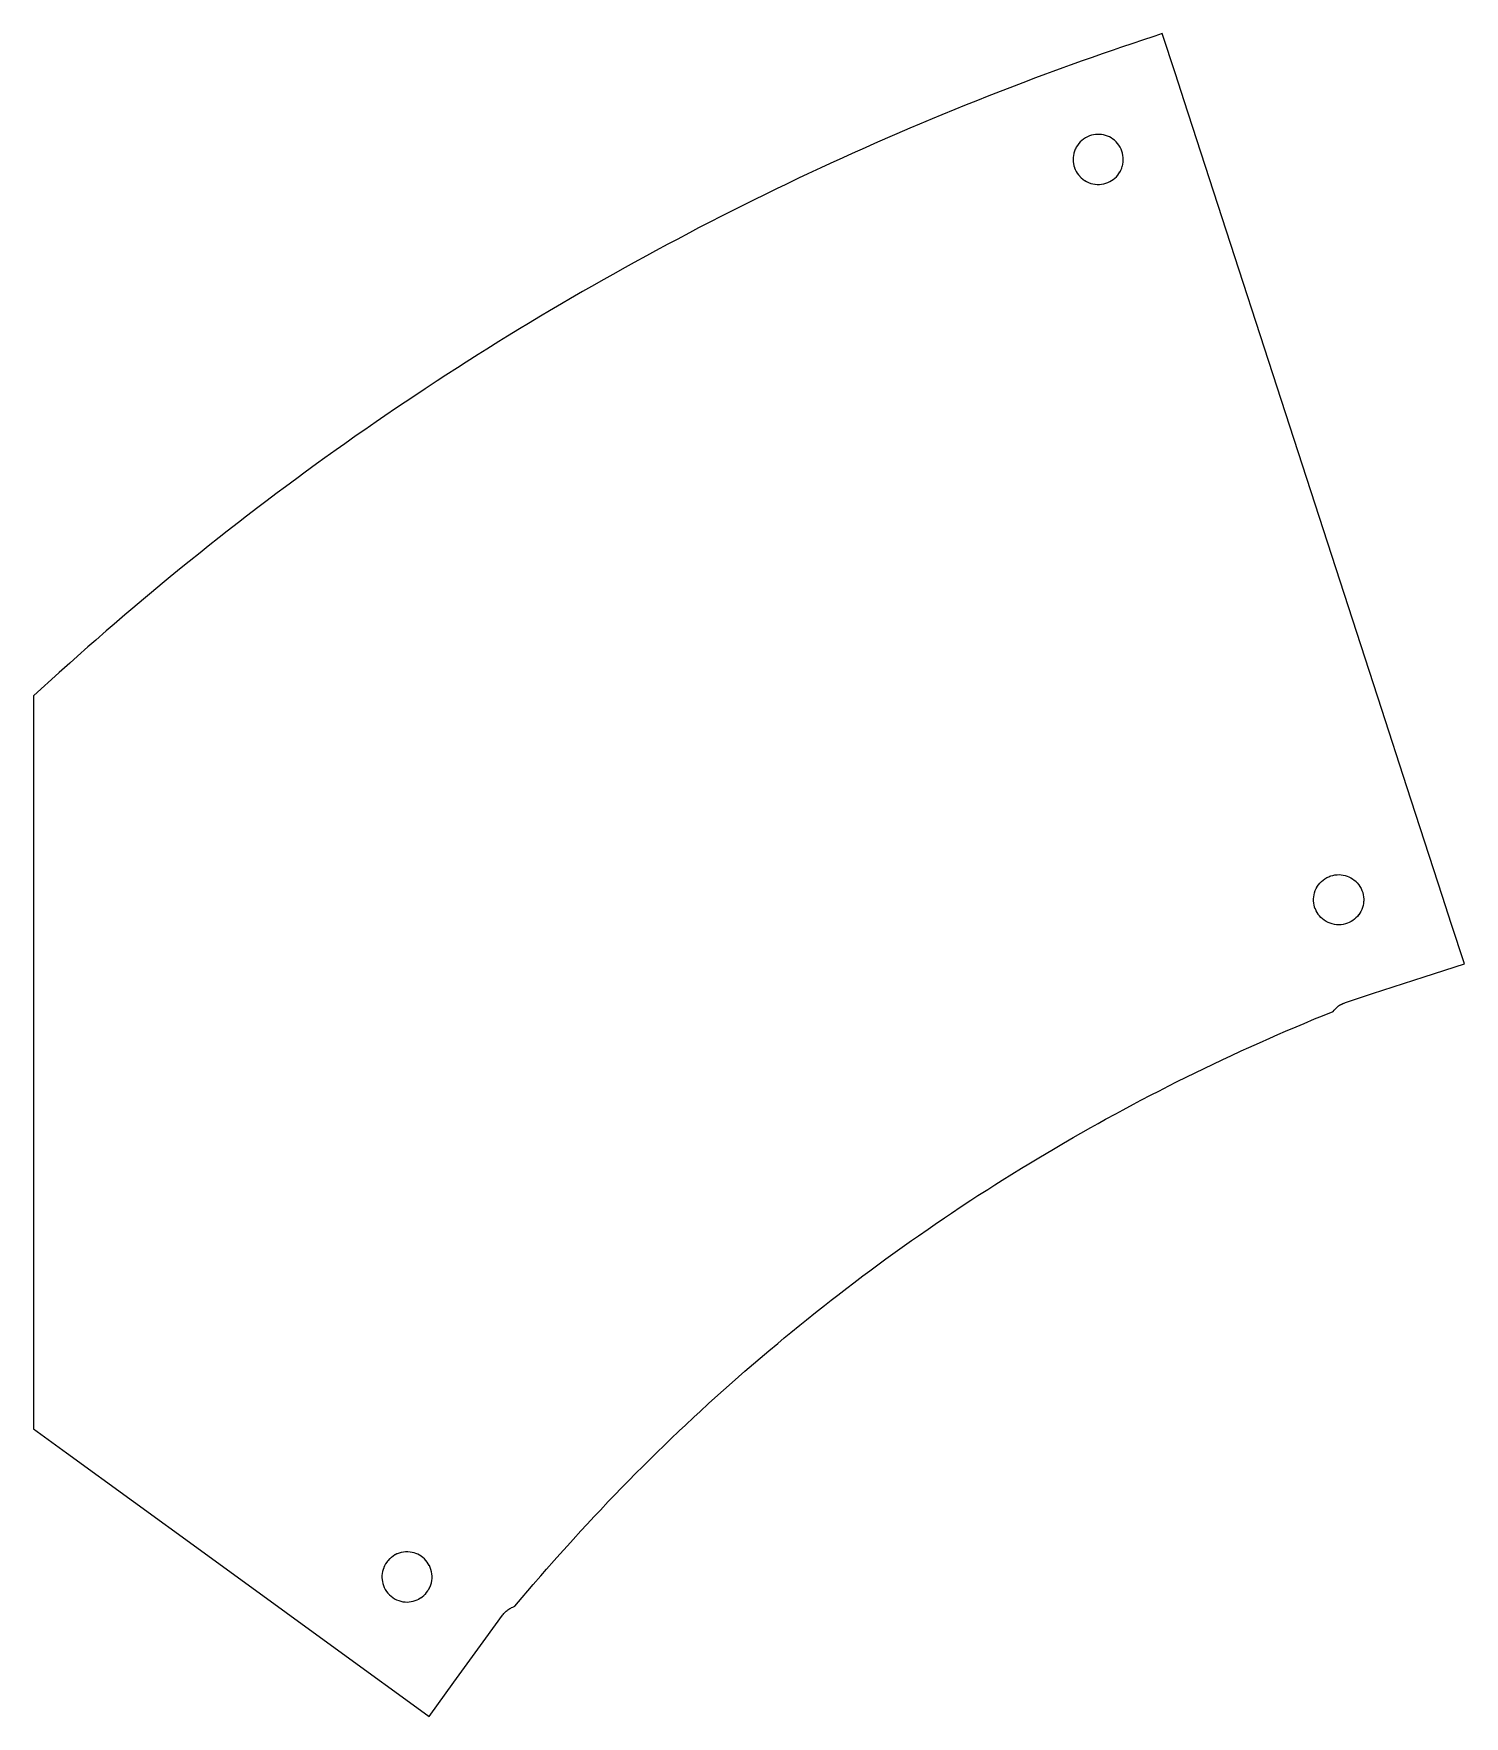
# Model space of a CAD drawing. Header units: millimetres. Extents: x 195 to 480, y 243 to 578.
import ezdxf

# ---------------------------------------------------------------- set-up
doc = ezdxf.new("R2010")
doc.units = ezdxf.units.MM
doc.layers.add('Mesh_cs002', color=7, linetype='CONTINUOUS')

msp = doc.modelspace()

# ---------------------------------------------------------------- linework, layer by layer
at = {"layer": 'Mesh_cs002'}
for p, q in [((418.625, 577.764, 5.1), (415.965, 576.888, 5.1)), ((420.129, 578.258, 5.1), (418.625, 577.764, 5.1)), ((422.738, 570.228, 5.1), (420.129, 578.258, 5.1)), ((408.127, 574.214, 5.1), (406.133, 573.522, 5.1)), ((410.312, 574.975, 5.1), (408.127, 574.214, 5.1)), ((411.81, 575.488, 5.1), (410.312, 574.975, 5.1)), ((414.463, 576.385, 5.1), (411.81, 575.488, 5.1)), ((415.965, 576.888, 5.1), (414.463, 576.385, 5.1)), ((398.307, 570.706, 5.1), (396.829, 570.161, 5.1)), ((400.29, 571.43, 5.1), (398.307, 570.706, 5.1)), ((401.77, 571.967, 5.1), (400.29, 571.43, 5.1)), ((404.144, 572.813, 5.1), (401.77, 571.967, 5.1)), ((406.133, 573.522, 5.1), (404.144, 572.813, 5.1)), ((389.73, 567.478, 5.1), (387.803, 566.736, 5.1)), ((392.346, 568.481, 5.1), (389.73, 567.478, 5.1)), ((394.852, 569.421, 5.1), (392.346, 568.481, 5.1)), ((396.829, 570.161, 5.1), (394.852, 569.421, 5.1)), ((424.489, 564.839, 5.1), (422.738, 570.228, 5.1)), ((380.675, 563.911, 5.1), (378.759, 563.139, 5.1)), ((383.274, 564.956, 5.1), (380.675, 563.911, 5.1)), ((385.196, 565.712, 5.1), (383.274, 564.956, 5.1)), ((387.803, 566.736, 5.1), (385.196, 565.712, 5.1)), ((450.601, 484.474, 5.1), (424.489, 564.839, 5.1)), ((374.259, 561.286, 5.1), (371.678, 560.199, 5.1)), ((376.169, 562.073, 5.1), (374.259, 561.286, 5.1)), ((378.759, 563.139, 5.1), (376.169, 562.073, 5.1)), ((365.305, 557.472, 5.1), (362.741, 556.345, 5.1)), ((367.201, 558.29, 5.1), (365.305, 557.472, 5.1)), ((369.774, 559.397, 5.1), (367.201, 558.29, 5.1)), ((371.678, 560.199, 5.1), (369.774, 559.397, 5.1)), ((404.089, 556.97, 5.1), (403.774, 556.675, 5.1)), ((404.097, 556.978, 5.1), (404.089, 556.97, 5.1)), ((404.437, 557.245, 5.1), (404.097, 556.978, 5.1)), ((404.445, 557.251, 5.1), (404.437, 557.245, 5.1)), ((404.809, 557.487, 5.1), (404.445, 557.251, 5.1)), ((404.817, 557.492, 5.1), (404.809, 557.487, 5.1)), ((404.826, 557.497, 5.1), (404.817, 557.492, 5.1)), ((405.21, 557.7, 5.1), (404.826, 557.497, 5.1)), ((405.219, 557.704, 5.1), (405.21, 557.7, 5.1)), ((405.621, 557.873, 5.1), (405.219, 557.704, 5.1)), ((405.63, 557.876, 5.1), (405.621, 557.873, 5.1)), ((406.013, 558, 5.1), (405.63, 557.876, 5.1)), ((406.396, 558.09, 5.1), (406.013, 558, 5.1)), ((406.406, 558.092, 5.1), (406.396, 558.09, 5.1)), ((406.805, 558.152, 5.1), (406.406, 558.092, 5.1)), ((407.209, 558.18, 5.1), (406.805, 558.152, 5.1)), ((407.604, 558.176, 5.1), (407.209, 558.18, 5.1)), ((407.614, 558.176, 5.1), (407.604, 558.176, 5.1)), ((408.008, 558.14, 5.1), (407.614, 558.176, 5.1)), ((408.018, 558.138, 5.1), (408.008, 558.14, 5.1)), ((408.419, 558.067, 5.1), (408.018, 558.138, 5.1)), ((408.813, 557.964, 5.1), (408.419, 558.067, 5.1)), ((409.198, 557.829, 5.1), (408.813, 557.964, 5.1)), ((409.572, 557.663, 5.1), (409.198, 557.829, 5.1)), ((409.932, 557.466, 5.1), (409.572, 557.663, 5.1)), ((410.275, 557.239, 5.1), (409.932, 557.466, 5.1)), ((410.591, 556.992, 5.1), (410.275, 557.239, 5.1)), ((410.913, 556.694, 5.1), (410.591, 556.992, 5.1)), ((358.296, 554.364, 5.1), (356.413, 553.516, 5.1)), ((360.851, 555.512, 5.1), (358.296, 554.364, 5.1)), ((362.741, 556.345, 5.1), (360.851, 555.512, 5.1)), ((402.412, 553.952, 5.1), (402.366, 553.554, 5.1)), ((402.414, 553.963, 5.1), (402.412, 553.952, 5.1)), ((402.5, 554.387, 5.1), (402.414, 553.963, 5.1)), ((402.502, 554.397, 5.1), (402.5, 554.387, 5.1)), ((402.624, 554.806, 5.1), (402.502, 554.397, 5.1)), ((402.627, 554.816, 5.1), (402.624, 554.806, 5.1)), ((402.784, 555.214, 5.1), (402.627, 554.816, 5.1)), ((402.788, 555.224, 5.1), (402.784, 555.214, 5.1)), ((402.98, 555.607, 5.1), (402.788, 555.224, 5.1)), ((402.985, 555.617, 5.1), (402.98, 555.607, 5.1)), ((403.21, 555.982, 5.1), (402.985, 555.617, 5.1)), ((403.216, 555.991, 5.1), (403.21, 555.982, 5.1)), ((403.473, 556.336, 5.1), (403.216, 555.991, 5.1)), ((403.479, 556.345, 5.1), (403.473, 556.336, 5.1)), ((403.766, 556.666, 5.1), (403.479, 556.345, 5.1)), ((403.774, 556.675, 5.1), (403.766, 556.666, 5.1)), ((411.206, 556.369, 5.1), (410.913, 556.694, 5.1)), ((411.47, 556.019, 5.1), (411.206, 556.369, 5.1)), ((411.703, 555.647, 5.1), (411.47, 556.019, 5.1)), ((411.903, 555.255, 5.1), (411.703, 555.647, 5.1)), ((412.068, 554.845, 5.1), (411.903, 555.255, 5.1)), ((412.197, 554.422, 5.1), (412.068, 554.845, 5.1)), ((412.287, 553.988, 5.1), (412.197, 554.422, 5.1)), ((412.339, 553.548, 5.1), (412.287, 553.988, 5.1)), ((349.454, 550.295, 5.1), (347.585, 549.417, 5.1)), ((351.99, 551.484, 5.1), (349.454, 550.295, 5.1)), ((353.867, 552.347, 5.1), (351.99, 551.484, 5.1)), ((356.413, 553.516, 5.1), (353.867, 552.347, 5.1)), ((402.366, 553.554, 5.1), (402.353, 553.154, 5.1)), ((402.353, 553.154, 5.1), (402.353, 553.143, 5.1)), ((402.353, 553.143, 5.1), (402.372, 552.744, 5.1)), ((402.372, 552.744, 5.1), (402.373, 552.733, 5.1)), ((402.373, 552.733, 5.1), (402.425, 552.338, 5.1)), ((402.425, 552.338, 5.1), (402.426, 552.327, 5.1)), ((402.426, 552.327, 5.1), (402.51, 551.939, 5.1)), ((402.51, 551.939, 5.1), (402.512, 551.931, 5.1)), ((402.512, 551.931, 5.1), (402.514, 551.923, 5.1)), ((402.514, 551.923, 5.1), (402.629, 551.543, 5.1)), ((402.629, 551.543, 5.1), (402.632, 551.535, 5.1)), ((402.632, 551.535, 5.1), (402.777, 551.167, 5.1)), ((402.777, 551.167, 5.1), (402.78, 551.159, 5.1)), ((402.78, 551.159, 5.1), (402.955, 550.804, 5.1)), ((402.955, 550.804, 5.1), (402.96, 550.794, 5.1)), ((402.96, 550.794, 5.1), (403.162, 550.455, 5.1)), ((403.162, 550.455, 5.1), (403.168, 550.446, 5.1)), ((403.168, 550.446, 5.1), (403.397, 550.125, 5.1)), ((411.241, 550.04, 5.1), (411.478, 550.358, 5.1)), ((411.478, 550.358, 5.1), (411.484, 550.366, 5.1)), ((411.484, 550.366, 5.1), (411.693, 550.701, 5.1)), ((411.693, 550.701, 5.1), (411.698, 550.71, 5.1)), ((411.698, 550.71, 5.1), (411.879, 551.06, 5.1)), ((411.879, 551.06, 5.1), (412.036, 551.433, 5.1)), ((412.036, 551.433, 5.1), (412.162, 551.816, 5.1)), ((412.162, 551.816, 5.1), (412.165, 551.826, 5.1)), ((412.165, 551.826, 5.1), (412.256, 552.208, 5.1)), ((412.256, 552.208, 5.1), (412.26, 552.227, 5.1)), ((412.26, 552.227, 5.1), (412.325, 552.658, 5.1)), ((412.325, 552.658, 5.1), (412.352, 553.103, 5.1)), ((412.352, 553.103, 5.1), (412.339, 553.548, 5.1)), ((343.196, 547.315, 5.1), (340.679, 546.086, 5.1)), ((345.058, 548.208, 5.1), (343.196, 547.315, 5.1)), ((347.585, 549.417, 5.1), (345.058, 548.208, 5.1)), ((403.397, 550.125, 5.1), (403.404, 550.116, 5.1)), ((403.404, 550.116, 5.1), (403.657, 549.815, 5.1)), ((403.657, 549.815, 5.1), (403.665, 549.807, 5.1)), ((403.665, 549.807, 5.1), (403.941, 549.528, 5.1)), ((403.941, 549.528, 5.1), (403.949, 549.52, 5.1)), ((403.949, 549.52, 5.1), (404.281, 549.238, 5.1)), ((404.281, 549.238, 5.1), (404.29, 549.231, 5.1)), ((404.29, 549.231, 5.1), (404.645, 548.979, 5.1)), ((404.645, 548.979, 5.1), (404.654, 548.974, 5.1)), ((404.654, 548.974, 5.1), (405.029, 548.755, 5.1)), ((405.029, 548.755, 5.1), (405.038, 548.751, 5.1)), ((405.038, 548.751, 5.1), (405.431, 548.567, 5.1)), ((405.431, 548.567, 5.1), (405.44, 548.563, 5.1)), ((405.44, 548.563, 5.1), (405.846, 548.415, 5.1)), ((405.846, 548.415, 5.1), (405.856, 548.412, 5.1)), ((405.856, 548.412, 5.1), (406.273, 548.301, 5.1)), ((406.273, 548.301, 5.1), (406.282, 548.299, 5.1)), ((406.282, 548.299, 5.1), (406.707, 548.225, 5.1)), ((406.707, 548.225, 5.1), (406.717, 548.223, 5.1)), ((406.717, 548.223, 5.1), (407.145, 548.187, 5.1)), ((407.145, 548.187, 5.1), (407.155, 548.187, 5.1)), ((407.155, 548.187, 5.1), (407.583, 548.188, 5.1)), ((407.583, 548.188, 5.1), (407.594, 548.189, 5.1)), ((407.594, 548.189, 5.1), (408.02, 548.228, 5.1)), ((408.02, 548.228, 5.1), (408.03, 548.229, 5.1)), ((408.03, 548.229, 5.1), (408.45, 548.305, 5.1)), ((408.45, 548.305, 5.1), (408.46, 548.307, 5.1)), ((408.46, 548.307, 5.1), (408.678, 548.362, 5.1)), ((408.678, 548.362, 5.1), (408.688, 548.364, 5.1)), ((408.688, 548.364, 5.1), (408.898, 548.427, 5.1)), ((408.898, 548.427, 5.1), (409.274, 548.567, 5.1)), ((409.274, 548.567, 5.1), (409.284, 548.571, 5.1)), ((409.284, 548.571, 5.1), (409.663, 548.749, 5.1)), ((409.663, 548.749, 5.1), (409.673, 548.754, 5.1)), ((409.673, 548.754, 5.1), (410.019, 548.954, 5.1)), ((410.019, 548.954, 5.1), (410.028, 548.959, 5.1)), ((410.028, 548.959, 5.1), (410.356, 549.186, 5.1)), ((410.356, 549.186, 5.1), (410.365, 549.192, 5.1)), ((410.365, 549.192, 5.1), (410.672, 549.444, 5.1)), ((410.672, 549.444, 5.1), (410.68, 549.451, 5.1)), ((410.68, 549.451, 5.1), (410.966, 549.727, 5.1)), ((410.966, 549.727, 5.1), (410.973, 549.734, 5.1)), ((410.973, 549.734, 5.1), (411.235, 550.032, 5.1)), ((411.235, 550.032, 5.1), (411.241, 550.04, 5.1)), ((336.317, 543.929, 5.1), (334.469, 543.006, 5.1)), ((338.824, 545.178, 5.1), (336.317, 543.929, 5.1)), ((340.679, 546.086, 5.1), (338.824, 545.178, 5.1)), ((330.131, 540.799, 5.1), (327.645, 539.51, 5.1)), ((331.972, 541.737, 5.1), (330.131, 540.799, 5.1)), ((334.469, 543.006, 5.1), (331.972, 541.737, 5.1)), ((323.336, 537.249, 5.1), (321.511, 536.282, 5.1)), ((325.812, 538.558, 5.1), (323.336, 537.249, 5.1)), ((327.645, 539.51, 5.1), (325.812, 538.558, 5.1)), ((317.227, 533.972, 5.1), (314.773, 532.623, 5.1)), ((319.045, 534.953, 5.1), (317.227, 533.972, 5.1)), ((321.511, 536.282, 5.1), (319.045, 534.953, 5.1)), ((310.519, 530.259, 5.1), (308.717, 529.249, 5.1)), ((312.963, 531.627, 5.1), (310.519, 530.259, 5.1)), ((314.773, 532.623, 5.1), (312.963, 531.627, 5.1)), ((304.491, 526.836, 5.1), (302.07, 525.429, 5.1)), ((306.285, 527.861, 5.1), (304.491, 526.836, 5.1)), ((308.717, 529.249, 5.1), (306.285, 527.861, 5.1)), ((300.284, 524.39, 5.1), (297.874, 522.963, 5.1)), ((302.07, 525.429, 5.1), (300.284, 524.39, 5.1)), ((293.698, 520.464, 5.1), (291.93, 519.397, 5.1)), ((296.097, 521.91, 5.1), (293.698, 520.464, 5.1)), ((297.874, 522.963, 5.1), (296.097, 521.91, 5.1)), ((287.783, 516.851, 5.1), (285.408, 515.366, 5.1)), ((289.543, 517.932, 5.1), (287.783, 516.851, 5.1)), ((291.93, 519.397, 5.1), (289.543, 517.932, 5.1)), ((283.656, 514.271, 5.1), (281.293, 512.768, 5.1)), ((285.408, 515.366, 5.1), (283.656, 514.271, 5.1)), ((277.199, 510.136, 5.1), (275.466, 509.013, 5.1)), ((279.551, 511.658, 5.1), (277.199, 510.136, 5.1)), ((281.293, 512.768, 5.1), (279.551, 511.658, 5.1)), ((273.127, 507.472, 5.1), (271.403, 506.335, 5.1)), ((275.466, 509.013, 5.1), (273.127, 507.472, 5.1)), ((267.361, 503.625, 5.1), (265.047, 502.047, 5.1)), ((269.076, 504.776, 5.1), (267.361, 503.625, 5.1)), ((271.403, 506.335, 5.1), (269.076, 504.776, 5.1)), ((263.341, 500.882, 5.1), (261.04, 499.285, 5.1)), ((265.047, 502.047, 5.1), (263.341, 500.882, 5.1)), ((259.343, 498.107, 5.1), (257.055, 496.492, 5.1)), ((261.04, 499.285, 5.1), (259.343, 498.107, 5.1)), ((253.092, 493.667, 5.1), (251.415, 492.462, 5.1)), ((255.368, 495.301, 5.1), (253.092, 493.667, 5.1)), ((257.055, 496.492, 5.1), (255.368, 495.301, 5.1)), ((249.152, 490.811, 5.1), (247.485, 489.592, 5.1)), ((251.415, 492.462, 5.1), (249.152, 490.811, 5.1)), ((243.578, 486.691, 5.1), (241.342, 485.004, 5.1)), ((245.236, 487.923, 5.1), (243.578, 486.691, 5.1)), ((247.485, 489.592, 5.1), (245.236, 487.923, 5.1)), ((239.694, 483.759, 5.1), (237.472, 482.053, 5.1)), ((241.342, 485.004, 5.1), (239.694, 483.759, 5.1)), ((463.911, 443.511, 5.1), (450.601, 484.474, 5.1)), ((235.834, 480.795, 5.1), (233.626, 479.072, 5.1)), ((237.472, 482.053, 5.1), (235.834, 480.795, 5.1)), ((231.998, 477.801, 5.1), (229.803, 476.06, 5.1)), ((233.626, 479.072, 5.1), (231.998, 477.801, 5.1)), ((228.185, 474.776, 5.1), (226.005, 473.018, 5.1)), ((229.803, 476.06, 5.1), (228.185, 474.776, 5.1)), ((222.232, 469.945, 5.1), (220.634, 468.636, 5.1)), ((224.398, 471.721, 5.1), (222.232, 469.945, 5.1)), ((226.005, 473.018, 5.1), (224.398, 471.721, 5.1)), ((218.483, 466.842, 5.1), (216.896, 465.52, 5.1)), ((220.634, 468.636, 5.1), (218.483, 466.842, 5.1)), ((214.759, 463.71, 5.1), (213.183, 462.375, 5.1)), ((216.896, 465.52, 5.1), (214.759, 463.71, 5.1)), ((211.06, 460.547, 5.1), (209.495, 459.2, 5.1)), ((213.183, 462.375, 5.1), (211.06, 460.547, 5.1)), ((207.387, 457.356, 5.1), (205.832, 455.995, 5.1)), ((209.495, 459.2, 5.1), (207.387, 457.356, 5.1)), ((203.739, 454.134, 5.1), (202.195, 452.762, 5.1)), ((205.832, 455.995, 5.1), (203.739, 454.134, 5.1)), ((200.117, 450.884, 5.1), (198.585, 449.499, 5.1)), ((202.195, 452.762, 5.1), (200.117, 450.884, 5.1)), ((196.521, 447.605, 5.1), (195, 446.208, 5.1)), ((195, 446.208, 5.1), (195, 391.85, 5.1)), ((198.585, 449.499, 5.1), (196.521, 447.605, 5.1)), ((468.926, 428.078, 5.1), (463.911, 443.511, 5.1)), ((476.027, 406.222, 5.1), (468.926, 428.078, 5.1)), ((451.882, 409.217, 5.1), (452.208, 409.498, 5.1)), ((452.208, 409.498, 5.1), (452.215, 409.504, 5.1)), ((452.215, 409.504, 5.1), (452.563, 409.755, 5.1)), ((452.563, 409.755, 5.1), (452.572, 409.761, 5.1)), ((452.572, 409.761, 5.1), (452.939, 409.98, 5.1)), ((452.939, 409.98, 5.1), (452.948, 409.985, 5.1)), ((452.948, 409.985, 5.1), (453.332, 410.17, 5.1)), ((453.332, 410.17, 5.1), (453.342, 410.174, 5.1)), ((453.342, 410.174, 5.1), (453.55, 410.258, 5.1)), ((453.55, 410.258, 5.1), (453.56, 410.262, 5.1)), ((453.56, 410.262, 5.1), (453.767, 410.334, 5.1)), ((453.767, 410.334, 5.1), (454.153, 410.442, 5.1)), ((454.153, 410.442, 5.1), (454.163, 410.445, 5.1)), ((454.163, 410.445, 5.1), (454.575, 410.524, 5.1)), ((454.575, 410.524, 5.1), (454.586, 410.526, 5.1)), ((454.586, 410.526, 5.1), (454.984, 410.568, 5.1)), ((454.984, 410.568, 5.1), (454.994, 410.569, 5.1)), ((454.994, 410.569, 5.1), (455.393, 410.578, 5.1)), ((455.393, 410.578, 5.1), (455.403, 410.578, 5.1)), ((455.403, 410.578, 5.1), (455.8, 410.554, 5.1)), ((455.8, 410.554, 5.1), (455.81, 410.554, 5.1)), ((455.81, 410.554, 5.1), (456.204, 410.498, 5.1)), ((456.204, 410.498, 5.1), (456.214, 410.497, 5.1)), ((456.214, 410.497, 5.1), (456.601, 410.409, 5.1)), ((456.601, 410.409, 5.1), (456.611, 410.407, 5.1)), ((456.611, 410.407, 5.1), (456.989, 410.289, 5.1)), ((456.989, 410.289, 5.1), (456.998, 410.286, 5.1)), ((456.998, 410.286, 5.1), (457.365, 410.138, 5.1)), ((457.365, 410.138, 5.1), (457.374, 410.134, 5.1)), ((457.374, 410.134, 5.1), (457.727, 409.957, 5.1)), ((457.727, 409.957, 5.1), (457.736, 409.952, 5.1)), ((457.736, 409.952, 5.1), (458.072, 409.747, 5.1)), ((458.072, 409.747, 5.1), (458.081, 409.742, 5.1)), ((458.081, 409.742, 5.1), (458.399, 409.511, 5.1)), ((458.399, 409.511, 5.1), (458.408, 409.505, 5.1)), ((458.408, 409.505, 5.1), (458.706, 409.25, 5.1)), ((450.315, 405.739, 5.1), (450.343, 406.131, 5.1)), ((450.343, 406.131, 5.1), (450.344, 406.142, 5.1)), ((450.344, 406.142, 5.1), (450.403, 406.531, 5.1)), ((450.403, 406.531, 5.1), (450.406, 406.541, 5.1)), ((450.406, 406.541, 5.1), (450.508, 406.965, 5.1)), ((450.508, 406.965, 5.1), (450.511, 406.976, 5.1)), ((450.511, 406.976, 5.1), (450.651, 407.388, 5.1)), ((450.651, 407.388, 5.1), (450.655, 407.398, 5.1)), ((450.655, 407.398, 5.1), (450.83, 407.795, 5.1)), ((450.83, 407.795, 5.1), (450.835, 407.804, 5.1)), ((450.835, 407.804, 5.1), (451.044, 408.183, 5.1)), ((451.044, 408.183, 5.1), (451.049, 408.192, 5.1)), ((451.049, 408.192, 5.1), (451.291, 408.55, 5.1)), ((451.291, 408.55, 5.1), (451.297, 408.558, 5.1)), ((451.297, 408.558, 5.1), (451.569, 408.893, 5.1)), ((451.569, 408.893, 5.1), (451.575, 408.901, 5.1)), ((451.575, 408.901, 5.1), (451.875, 409.21, 5.1)), ((451.875, 409.21, 5.1), (451.882, 409.217, 5.1)), ((458.706, 409.25, 5.1), (458.714, 409.243, 5.1)), ((458.714, 409.243, 5.1), (458.721, 409.236, 5.1)), ((458.721, 409.236, 5.1), (459.026, 408.926, 5.1)), ((459.026, 408.926, 5.1), (459.033, 408.917, 5.1)), ((459.033, 408.917, 5.1), (459.31, 408.582, 5.1)), ((459.31, 408.582, 5.1), (459.316, 408.573, 5.1)), ((459.316, 408.573, 5.1), (459.561, 408.215, 5.1)), ((459.561, 408.215, 5.1), (459.566, 408.205, 5.1)), ((459.566, 408.205, 5.1), (459.778, 407.827, 5.1)), ((459.778, 407.827, 5.1), (459.782, 407.817, 5.1)), ((459.782, 407.817, 5.1), (459.959, 407.423, 5.1)), ((459.959, 407.423, 5.1), (459.963, 407.413, 5.1)), ((459.963, 407.413, 5.1), (460.104, 407.005, 5.1)), ((460.104, 407.005, 5.1), (460.107, 406.995, 5.1)), ((460.107, 406.995, 5.1), (460.211, 406.577, 5.1)), ((460.211, 406.577, 5.1), (460.213, 406.566, 5.1)), ((460.213, 406.566, 5.1), (460.28, 406.142, 5.1)), ((460.28, 406.142, 5.1), (460.281, 406.131, 5.1)), ((460.281, 406.131, 5.1), (460.31, 405.704, 5.1)), ((477.778, 400.832, 5.1), (476.027, 406.222, 5.1)), ((450.314, 405.728, 5.1), (450.315, 405.739, 5.1)), ((450.318, 405.333, 5.1), (450.314, 405.728, 5.1)), ((450.319, 405.322, 5.1), (450.318, 405.333, 5.1)), ((450.354, 404.929, 5.1), (450.319, 405.322, 5.1)), ((450.356, 404.918, 5.1), (450.354, 404.929, 5.1)), ((450.424, 404.529, 5.1), (450.356, 404.918, 5.1)), ((450.425, 404.52, 5.1), (450.424, 404.529, 5.1)), ((450.525, 404.137, 5.1), (450.425, 404.52, 5.1)), ((450.527, 404.129, 5.1), (450.525, 404.137, 5.1)), ((450.657, 403.754, 5.1), (450.527, 404.129, 5.1)), ((450.66, 403.746, 5.1), (450.657, 403.754, 5.1)), ((450.663, 403.739, 5.1), (450.66, 403.746, 5.1)), ((450.824, 403.375, 5.1), (450.663, 403.739, 5.1)), ((450.829, 403.365, 5.1), (450.824, 403.375, 5.1)), ((451.019, 403.015, 5.1), (450.829, 403.365, 5.1)), ((451.025, 403.006, 5.1), (451.019, 403.015, 5.1)), ((451.244, 402.672, 5.1), (451.025, 403.006, 5.1)), ((451.25, 402.664, 5.1), (451.244, 402.672, 5.1)), ((451.496, 402.348, 5.1), (451.25, 402.664, 5.1)), ((459.531, 402.895, 5.1), (459.304, 402.569, 5.1)), ((459.536, 402.904, 5.1), (459.531, 402.895, 5.1)), ((459.736, 403.249, 5.1), (459.536, 402.904, 5.1)), ((459.741, 403.259, 5.1), (459.736, 403.249, 5.1)), ((459.912, 403.62, 5.1), (459.741, 403.259, 5.1)), ((459.916, 403.63, 5.1), (459.912, 403.62, 5.1)), ((460.058, 404.004, 5.1), (459.916, 403.63, 5.1)), ((460.061, 404.015, 5.1), (460.058, 404.004, 5.1)), ((460.171, 404.401, 5.1), (460.061, 404.015, 5.1)), ((460.254, 404.82, 5.1), (460.171, 404.401, 5.1)), ((460.256, 404.831, 5.1), (460.254, 404.82, 5.1)), ((460.301, 405.255, 5.1), (460.256, 404.831, 5.1)), ((460.302, 405.266, 5.1), (460.301, 405.255, 5.1)), ((460.31, 405.693, 5.1), (460.302, 405.266, 5.1)), ((460.31, 405.704, 5.1), (460.31, 405.693, 5.1)), ((451.767, 402.053, 5.1), (451.496, 402.348, 5.1)), ((451.775, 402.045, 5.1), (451.767, 402.053, 5.1)), ((452.094, 401.753, 5.1), (451.775, 402.045, 5.1)), ((452.102, 401.745, 5.1), (452.094, 401.753, 5.1)), ((452.44, 401.486, 5.1), (452.102, 401.745, 5.1)), ((452.449, 401.479, 5.1), (452.44, 401.486, 5.1)), ((452.81, 401.25, 5.1), (452.449, 401.479, 5.1)), ((452.819, 401.245, 5.1), (452.81, 401.25, 5.1)), ((453.199, 401.047, 5.1), (452.819, 401.245, 5.1)), ((453.209, 401.042, 5.1), (453.199, 401.047, 5.1)), ((453.606, 400.879, 5.1), (453.209, 401.042, 5.1)), ((453.616, 400.875, 5.1), (453.606, 400.879, 5.1)), ((454.027, 400.747, 5.1), (453.616, 400.875, 5.1)), ((454.037, 400.744, 5.1), (454.027, 400.747, 5.1)), ((454.458, 400.653, 5.1), (454.037, 400.744, 5.1)), ((454.469, 400.65, 5.1), (454.458, 400.653, 5.1)), ((454.898, 400.596, 5.1), (454.469, 400.65, 5.1)), ((454.909, 400.595, 5.1), (454.898, 400.596, 5.1)), ((455.341, 400.579, 5.1), (454.909, 400.595, 5.1)), ((455.351, 400.579, 5.1), (455.341, 400.579, 5.1)), ((455.784, 400.602, 5.1), (455.351, 400.579, 5.1)), ((455.794, 400.602, 5.1), (455.784, 400.602, 5.1)), ((455.804, 400.603, 5.1), (455.794, 400.602, 5.1)), ((456.234, 400.665, 5.1), (455.804, 400.603, 5.1)), ((456.244, 400.667, 5.1), (456.234, 400.665, 5.1)), ((456.668, 400.766, 5.1), (456.244, 400.667, 5.1)), ((457.051, 400.891, 5.1), (456.677, 400.769, 5.1)), ((457.06, 400.895, 5.1), (457.051, 400.891, 5.1)), ((457.423, 401.046, 5.1), (457.06, 400.895, 5.1)), ((457.432, 401.051, 5.1), (457.423, 401.046, 5.1)), ((457.782, 401.231, 5.1), (457.432, 401.051, 5.1)), ((457.79, 401.236, 5.1), (457.782, 401.231, 5.1)), ((458.125, 401.445, 5.1), (457.79, 401.236, 5.1)), ((458.133, 401.451, 5.1), (458.125, 401.445, 5.1)), ((458.451, 401.686, 5.1), (458.133, 401.451, 5.1)), ((458.458, 401.693, 5.1), (458.451, 401.686, 5.1)), ((458.756, 401.954, 5.1), (458.458, 401.693, 5.1)), ((458.763, 401.961, 5.1), (458.756, 401.954, 5.1)), ((459.039, 402.246, 5.1), (458.763, 401.961, 5.1)), ((459.046, 402.254, 5.1), (459.039, 402.246, 5.1)), ((459.298, 402.56, 5.1), (459.046, 402.254, 5.1)), ((459.304, 402.569, 5.1), (459.298, 402.56, 5.1)), ((480.387, 392.802, 5.1), (477.778, 400.832, 5.1)), ((472.357, 390.193, 5.1), (480.387, 392.802, 5.1)), ((195, 391.85, 5.1), (195, 313.47, 5.1)), ((462.095, 386.859, 5.1), (472.357, 390.193, 5.1)), ((456.706, 385.108, 5.1), (462.095, 386.859, 5.1)), ((452.095, 382.449, 5.1), (454.224, 383.315, 5.1)), ((454.224, 383.315, 5.1), (454.394, 383.531, 5.1)), ((454.394, 383.531, 5.1), (454.485, 383.64, 5.1)), ((454.485, 383.64, 5.1), (454.731, 383.902, 5.1)), ((454.731, 383.902, 5.1), (454.747, 383.919, 5.1)), ((454.747, 383.919, 5.1), (454.828, 383.992, 5.1)), ((454.828, 383.992, 5.1), (455.015, 384.164, 5.1)), ((455.015, 384.164, 5.1), (455.054, 384.194, 5.1)), ((455.054, 384.194, 5.1), (455.306, 384.393, 5.1)), ((455.306, 384.393, 5.1), (455.378, 384.444, 5.1)), ((455.378, 384.444, 5.1), (455.411, 384.467, 5.1)), ((455.411, 384.467, 5.1), (455.5, 384.527, 5.1)), ((455.5, 384.527, 5.1), (455.534, 384.549, 5.1)), ((455.534, 384.549, 5.1), (455.624, 384.606, 5.1)), ((455.624, 384.606, 5.1), (455.678, 384.639, 5.1)), ((455.678, 384.639, 5.1), (455.766, 384.691, 5.1)), ((455.766, 384.691, 5.1), (455.821, 384.721, 5.1)), ((455.821, 384.721, 5.1), (455.876, 384.748, 5.1)), ((455.876, 384.748, 5.1), (455.928, 384.771, 5.1)), ((455.928, 384.771, 5.1), (456.149, 384.882, 5.1)), ((456.149, 384.882, 5.1), (456.329, 384.968, 5.1)), ((456.329, 384.968, 5.1), (456.38, 384.987, 5.1)), ((456.38, 384.987, 5.1), (456.706, 385.108, 5.1)), ((443.162, 378.689, 5.1), (444.723, 379.36, 5.1)), ((444.723, 379.36, 5.1), (446.834, 380.267, 5.1)), ((446.834, 380.267, 5.1), (448.401, 380.922, 5.1)), ((448.401, 380.922, 5.1), (450.521, 381.809, 5.1)), ((450.521, 381.809, 5.1), (452.095, 382.449, 5.1)), ((435.864, 375.428, 5.1), (437.412, 376.129, 5.1)), ((437.412, 376.129, 5.1), (439.505, 377.076, 5.1)), ((439.505, 377.076, 5.1), (441.608, 378.004, 5.1)), ((441.608, 378.004, 5.1), (443.162, 378.689, 5.1)), ((428.631, 372.026, 5.1), (430.164, 372.757, 5.1)), ((430.164, 372.757, 5.1), (432.239, 373.745, 5.1)), ((432.239, 373.745, 5.1), (433.78, 374.46, 5.1)), ((433.78, 374.46, 5.1), (435.864, 375.428, 5.1)), ((421.465, 368.485, 5.1), (422.984, 369.245, 5.1)), ((422.984, 369.245, 5.1), (425.039, 370.273, 5.1)), ((425.039, 370.273, 5.1), (426.566, 371.018, 5.1)), ((426.566, 371.018, 5.1), (428.631, 372.026, 5.1)), ((415.873, 365.595, 5.1), (417.908, 366.662, 5.1)), ((417.908, 366.662, 5.1), (419.419, 367.437, 5.1)), ((419.419, 367.437, 5.1), (421.465, 368.485, 5.1)), ((408.833, 361.808, 5.1), (410.847, 362.915, 5.1)), ((410.847, 362.915, 5.1), (412.344, 363.718, 5.1)), ((412.344, 363.718, 5.1), (414.368, 364.806, 5.1)), ((414.368, 364.806, 5.1), (415.873, 365.595, 5.1)), ((402.388, 358.184, 5.1), (403.861, 359.031, 5.1)), ((403.861, 359.031, 5.1), (405.864, 360.157, 5.1)), ((405.864, 360.157, 5.1), (407.345, 360.99, 5.1)), ((407.345, 360.99, 5.1), (408.833, 361.808, 5.1)), ((396.951, 355.013, 5.1), (398.415, 355.874, 5.1)), ((398.415, 355.874, 5.1), (400.396, 357.039, 5.1)), ((400.396, 357.039, 5.1), (402.388, 358.184, 5.1)), ((392.078, 352.065, 5.1), (393.526, 352.954, 5.1)), ((393.526, 352.954, 5.1), (395.495, 354.138, 5.1)), ((395.495, 354.138, 5.1), (396.951, 355.013, 5.1)), ((386.735, 348.737, 5.1), (388.174, 349.64, 5.1)), ((388.174, 349.64, 5.1), (390.12, 350.862, 5.1)), ((390.12, 350.862, 5.1), (392.078, 352.065, 5.1)), ((380.028, 344.389, 5.1), (381.95, 345.648, 5.1)), ((381.95, 345.648, 5.1), (383.371, 346.579, 5.1)), ((383.371, 346.579, 5.1), (385.305, 347.82, 5.1)), ((385.305, 347.82, 5.1), (386.735, 348.737, 5.1)), ((376.706, 342.167, 5.1), (378.117, 343.111, 5.1)), ((378.117, 343.111, 5.1), (380.028, 344.389, 5.1)), ((371.52, 338.598, 5.1), (373.405, 339.912, 5.1)), ((373.405, 339.912, 5.1), (374.808, 340.87, 5.1)), ((374.808, 340.87, 5.1), (376.706, 342.167, 5.1)), ((366.871, 335.308, 5.1), (368.255, 336.293, 5.1)), ((368.255, 336.293, 5.1), (370.127, 337.626, 5.1)), ((370.127, 337.626, 5.1), (371.52, 338.598, 5.1)), ((361.792, 331.59, 5.1), (363.638, 332.959, 5.1)), ((363.638, 332.959, 5.1), (365.012, 333.957, 5.1)), ((365.012, 333.957, 5.1), (366.871, 335.308, 5.1)), ((357.24, 328.167, 5.1), (358.594, 329.192, 5.1)), ((358.594, 329.192, 5.1), (360.427, 330.579, 5.1)), ((360.427, 330.579, 5.1), (361.792, 331.59, 5.1)), ((352.741, 324.674, 5.1), (354.076, 325.725, 5.1)), ((354.076, 325.725, 5.1), (355.421, 326.763, 5.1)), ((355.421, 326.763, 5.1), (357.24, 328.167, 5.1)), ((349.144, 321.813, 5.1), (350.936, 323.253, 5.1)), ((350.936, 323.253, 5.1), (352.741, 324.674, 5.1)), ((344.728, 318.217, 5.1), (346.042, 319.293, 5.1)), ((346.042, 319.293, 5.1), (347.82, 320.75, 5.1)), ((347.82, 320.75, 5.1), (349.144, 321.813, 5.1)), ((339.912, 314.164, 5.1), (341.661, 315.654, 5.1)), ((341.661, 315.654, 5.1), (343.425, 317.128, 5.1)), ((343.425, 317.128, 5.1), (344.728, 318.217, 5.1)), ((195, 313.47, 5.1), (195, 300.074, 5.1)), ((336.884, 311.554, 5.1), (338.619, 313.062, 5.1)), ((338.619, 313.062, 5.1), (339.912, 314.164, 5.1)), ((332.611, 307.79, 5.1), (334.331, 309.314, 5.1)), ((334.331, 309.314, 5.1), (335.602, 310.44, 5.1)), ((335.602, 310.44, 5.1), (336.884, 311.554, 5.1)), ((329.645, 305.11, 5.1), (330.906, 306.249, 5.1)), ((330.906, 306.249, 5.1), (332.611, 307.79, 5.1)), ((325.031, 300.829, 5.1), (326.706, 302.402, 5.1)), ((326.706, 302.402, 5.1), (327.955, 303.553, 5.1)), ((327.955, 303.553, 5.1), (329.645, 305.11, 5.1)), ((195, 300.074, 5.1), (201.564, 295.305, 5.1)), ((322.133, 298.076, 5.1), (323.793, 299.666, 5.1)), ((323.793, 299.666, 5.1), (325.031, 300.829, 5.1)), ((201.564, 295.305, 5.1), (228.283, 275.893, 5.1)), ((318.047, 294.109, 5.1), (319.262, 295.296, 5.1)), ((319.262, 295.296, 5.1), (320.906, 296.901, 5.1)), ((320.906, 296.901, 5.1), (322.133, 298.076, 5.1)), ((315.214, 291.289, 5.1), (316.418, 292.488, 5.1)), ((316.418, 292.488, 5.1), (318.047, 294.109, 5.1)), ((312.409, 288.442, 5.1), (313.601, 289.652, 5.1)), ((313.601, 289.652, 5.1), (315.214, 291.289, 5.1)), ((308.051, 283.9, 5.1), (309.632, 285.568, 5.1)), ((309.632, 285.568, 5.1), (310.812, 286.79, 5.1)), ((310.812, 286.79, 5.1), (312.409, 288.442, 5.1)), ((305.318, 280.984, 5.1), (306.883, 282.668, 5.1)), ((306.883, 282.668, 5.1), (308.051, 283.9, 5.1)), ((302.613, 278.042, 5.1), (304.161, 279.74, 5.1)), ((304.161, 279.74, 5.1), (305.318, 280.984, 5.1)), ((228.283, 275.893, 5.1), (262.464, 251.059, 5.1)), ((267.472, 275.142, 5.1), (267.085, 274.952, 5.1)), ((267.481, 275.146, 5.1), (267.472, 275.142, 5.1)), ((267.884, 275.301, 5.1), (267.481, 275.146, 5.1)), ((267.893, 275.304, 5.1), (267.884, 275.301, 5.1)), ((268.309, 275.423, 5.1), (267.893, 275.304, 5.1)), ((268.318, 275.425, 5.1), (268.309, 275.423, 5.1)), ((268.744, 275.507, 5.1), (268.318, 275.425, 5.1)), ((268.754, 275.509, 5.1), (268.744, 275.507, 5.1)), ((269.186, 275.553, 5.1), (268.754, 275.509, 5.1)), ((269.197, 275.554, 5.1), (269.186, 275.553, 5.1)), ((269.632, 275.559, 5.1), (269.197, 275.554, 5.1)), ((269.643, 275.559, 5.1), (269.632, 275.559, 5.1)), ((270.077, 275.525, 5.1), (269.643, 275.559, 5.1)), ((270.088, 275.524, 5.1), (270.077, 275.525, 5.1)), ((270.476, 275.46, 5.1), (270.088, 275.524, 5.1)), ((270.487, 275.458, 5.1), (270.476, 275.46, 5.1)), ((270.869, 275.364, 5.1), (270.487, 275.458, 5.1)), ((270.88, 275.361, 5.1), (270.869, 275.364, 5.1)), ((271.253, 275.235, 5.1), (270.88, 275.361, 5.1)), ((271.264, 275.231, 5.1), (271.253, 275.235, 5.1)), ((271.626, 275.076, 5.1), (271.264, 275.231, 5.1)), ((299.937, 275.074, 5.1), (301.469, 276.787, 5.1)), ((301.469, 276.787, 5.1), (302.613, 278.042, 5.1)), ((264.694, 272.02, 5.1), (264.594, 271.635, 5.1)), ((264.697, 272.03, 5.1), (264.694, 272.02, 5.1)), ((264.829, 272.406, 5.1), (264.697, 272.03, 5.1)), ((264.833, 272.415, 5.1), (264.829, 272.406, 5.1)), ((264.996, 272.78, 5.1), (264.833, 272.415, 5.1)), ((265.001, 272.79, 5.1), (264.996, 272.78, 5.1)), ((265.203, 273.158, 5.1), (265.001, 272.79, 5.1)), ((265.209, 273.166, 5.1), (265.203, 273.158, 5.1)), ((265.432, 273.5, 5.1), (265.209, 273.166, 5.1)), ((265.564, 273.675, 5.1), (265.432, 273.5, 5.1)), ((265.571, 273.683, 5.1), (265.564, 273.675, 5.1)), ((265.715, 273.855, 5.1), (265.571, 273.683, 5.1)), ((265.722, 273.863, 5.1), (265.715, 273.855, 5.1)), ((266.017, 274.171, 5.1), (265.722, 273.863, 5.1)), ((266.025, 274.178, 5.1), (266.017, 274.171, 5.1)), ((266.346, 274.46, 5.1), (266.025, 274.178, 5.1)), ((266.354, 274.466, 5.1), (266.346, 274.46, 5.1)), ((266.7, 274.72, 5.1), (266.354, 274.466, 5.1)), ((266.709, 274.725, 5.1), (266.7, 274.72, 5.1)), ((267.076, 274.947, 5.1), (266.709, 274.725, 5.1)), ((267.085, 274.952, 5.1), (267.076, 274.947, 5.1)), ((271.636, 275.071, 5.1), (271.626, 275.076, 5.1)), ((271.986, 274.886, 5.1), (271.636, 275.071, 5.1)), ((271.993, 274.882, 5.1), (271.986, 274.886, 5.1)), ((272.328, 274.669, 5.1), (271.993, 274.882, 5.1)), ((272.335, 274.664, 5.1), (272.328, 274.669, 5.1)), ((272.651, 274.424, 5.1), (272.335, 274.664, 5.1)), ((272.657, 274.42, 5.1), (272.651, 274.424, 5.1)), ((272.663, 274.414, 5.1), (272.657, 274.42, 5.1)), ((272.959, 274.149, 5.1), (272.663, 274.414, 5.1)), ((272.967, 274.141, 5.1), (272.959, 274.149, 5.1)), ((273.241, 273.852, 5.1), (272.967, 274.141, 5.1)), ((273.248, 273.844, 5.1), (273.241, 273.852, 5.1)), ((273.498, 273.533, 5.1), (273.248, 273.844, 5.1)), ((273.504, 273.524, 5.1), (273.498, 273.533, 5.1)), ((273.729, 273.192, 5.1), (273.504, 273.524, 5.1)), ((273.925, 272.843, 5.1), (273.729, 273.192, 5.1)), ((273.931, 272.833, 5.1), (273.925, 272.843, 5.1)), ((274.11, 272.44, 5.1), (273.931, 272.833, 5.1)), ((274.115, 272.43, 5.1), (274.11, 272.44, 5.1)), ((274.256, 272.028, 5.1), (274.115, 272.43, 5.1)), ((274.26, 272.017, 5.1), (274.256, 272.028, 5.1)), ((274.366, 271.604, 5.1), (274.26, 272.017, 5.1)), ((296.169, 270.803, 5.1), (297.289, 272.08, 5.1)), ((297.289, 272.08, 5.1), (298.805, 273.808, 5.1)), ((298.805, 273.808, 5.1), (299.937, 275.074, 5.1)), ((264.483, 270.818, 5.1), (264.479, 270.422, 5.1)), ((264.479, 270.422, 5.1), (264.479, 270.412, 5.1)), ((264.479, 270.412, 5.1), (264.507, 270.018, 5.1)), ((264.484, 270.828, 5.1), (264.483, 270.818, 5.1)), ((264.521, 271.223, 5.1), (264.484, 270.828, 5.1)), ((264.507, 270.018, 5.1), (264.507, 270.008, 5.1)), ((264.507, 270.008, 5.1), (264.567, 269.618, 5.1)), ((264.522, 271.233, 5.1), (264.521, 271.223, 5.1)), ((264.591, 271.625, 5.1), (264.522, 271.233, 5.1)), ((264.567, 269.618, 5.1), (264.659, 269.224, 5.1)), ((264.594, 271.635, 5.1), (264.591, 271.625, 5.1)), ((264.659, 269.224, 5.1), (264.783, 268.84, 5.1)), ((264.783, 268.84, 5.1), (264.786, 268.831, 5.1)), ((264.786, 268.831, 5.1), (264.936, 268.468, 5.1)), ((264.936, 268.468, 5.1), (264.945, 268.45, 5.1)), ((264.945, 268.45, 5.1), (265.145, 268.063, 5.1)), ((273.865, 268.166, 5.1), (274.056, 268.556, 5.1)), ((274.056, 268.556, 5.1), (274.061, 268.565, 5.1)), ((274.061, 268.565, 5.1), (274.064, 268.574, 5.1)), ((274.064, 268.574, 5.1), (274.22, 268.979, 5.1)), ((274.22, 268.979, 5.1), (274.223, 268.989, 5.1)), ((274.223, 268.989, 5.1), (274.341, 269.405, 5.1)), ((274.341, 269.405, 5.1), (274.343, 269.416, 5.1)), ((274.343, 269.416, 5.1), (274.424, 269.84, 5.1)), ((274.369, 271.593, 5.1), (274.366, 271.604, 5.1)), ((274.439, 271.171, 5.1), (274.369, 271.593, 5.1)), ((274.424, 269.84, 5.1), (274.426, 269.851, 5.1)), ((274.426, 269.851, 5.1), (274.469, 270.28, 5.1)), ((274.441, 271.16, 5.1), (274.439, 271.171, 5.1)), ((274.473, 270.732, 5.1), (274.441, 271.16, 5.1)), ((274.469, 270.291, 5.1), (274.474, 270.721, 5.1)), ((274.469, 270.28, 5.1), (274.469, 270.291, 5.1)), ((274.474, 270.721, 5.1), (274.473, 270.732, 5.1)), ((293.564, 267.772, 5.1), (294.671, 269.06, 5.1)), ((294.671, 269.06, 5.1), (296.169, 270.803, 5.1)), ((265.145, 268.063, 5.1), (265.385, 267.688, 5.1)), ((265.385, 267.688, 5.1), (265.657, 267.335, 5.1)), ((265.657, 267.335, 5.1), (265.958, 267.009, 5.1)), ((265.958, 267.009, 5.1), (266.286, 266.711, 5.1)), ((266.286, 266.711, 5.1), (266.639, 266.445, 5.1)), ((266.639, 266.445, 5.1), (267.013, 266.211, 5.1)), ((267.013, 266.211, 5.1), (267.405, 266.011, 5.1)), ((267.405, 266.011, 5.1), (267.813, 265.846, 5.1)), ((267.813, 265.846, 5.1), (268.232, 265.719, 5.1)), ((268.232, 265.719, 5.1), (268.66, 265.629, 5.1)), ((268.66, 265.629, 5.1), (269.096, 265.576, 5.1)), ((269.096, 265.576, 5.1), (269.496, 265.562, 5.1)), ((269.496, 265.562, 5.1), (269.907, 265.58, 5.1)), ((269.907, 265.58, 5.1), (270.314, 265.632, 5.1)), ((270.314, 265.632, 5.1), (270.715, 265.717, 5.1)), ((270.715, 265.717, 5.1), (271.106, 265.835, 5.1)), ((271.106, 265.835, 5.1), (271.485, 265.983, 5.1)), ((271.485, 265.983, 5.1), (271.851, 266.161, 5.1)), ((271.851, 266.161, 5.1), (271.86, 266.166, 5.1)), ((271.86, 266.166, 5.1), (272.2, 266.368, 5.1)), ((272.2, 266.368, 5.1), (272.209, 266.374, 5.1)), ((272.209, 266.374, 5.1), (272.53, 266.603, 5.1)), ((272.53, 266.603, 5.1), (272.841, 266.863, 5.1)), ((272.841, 266.863, 5.1), (273.128, 267.146, 5.1)), ((273.128, 267.146, 5.1), (273.135, 267.153, 5.1)), ((273.135, 267.153, 5.1), (273.392, 267.452, 5.1)), ((273.392, 267.452, 5.1), (273.629, 267.777, 5.1)), ((273.629, 267.777, 5.1), (273.635, 267.785, 5.1)), ((273.635, 267.785, 5.1), (273.86, 268.157, 5.1)), ((273.86, 268.157, 5.1), (273.865, 268.166, 5.1)), ((290.987, 264.717, 5.1), (292.469, 266.474, 5.1)), ((292.469, 266.474, 5.1), (293.564, 267.772, 5.1)), ((285.184, 258.325, 5.1), (288.515, 262.91, 5.1)), ((288.515, 262.91, 5.1), (288.635, 263.06, 5.1)), ((288.635, 263.06, 5.1), (288.792, 263.257, 5.1)), ((288.792, 263.257, 5.1), (288.922, 263.394, 5.1)), ((288.922, 263.394, 5.1), (289.099, 263.579, 5.1)), ((289.099, 263.579, 5.1), (289.241, 263.703, 5.1)), ((289.241, 263.703, 5.1), (289.433, 263.872, 5.1)), ((289.433, 263.872, 5.1), (289.585, 263.983, 5.1)), ((289.585, 263.983, 5.1), (289.792, 264.134, 5.1)), ((289.792, 264.134, 5.1), (290.01, 264.266, 5.1)), ((290.01, 264.266, 5.1), (290.172, 264.364, 5.1)), ((290.172, 264.364, 5.1), (290.342, 264.446, 5.1)), ((290.342, 264.446, 5.1), (290.572, 264.558, 5.1)), ((290.572, 264.558, 5.1), (290.748, 264.626, 5.1)), ((290.748, 264.626, 5.1), (290.987, 264.717, 5.1)), ((278.842, 249.596, 5.1), (285.184, 258.325, 5.1)), ((262.464, 251.059, 5.1), (267.048, 247.728, 5.1)), ((273.879, 242.765, 5.1), (278.842, 249.596, 5.1)), ((267.048, 247.728, 5.1), (273.879, 242.765, 5.1))]:
    msp.add_line(p, q, dxfattribs=at)

doc.saveas('drawing.dxf')
